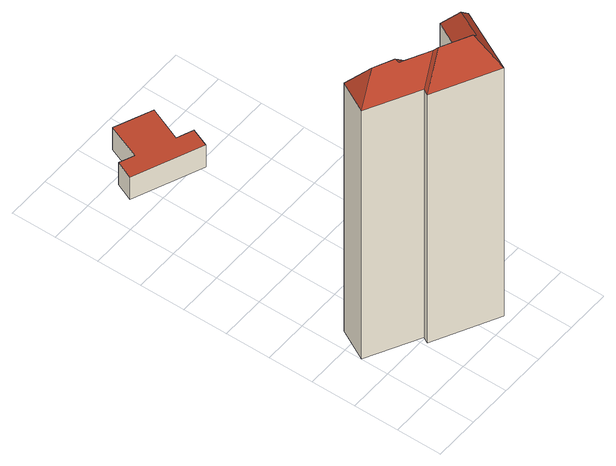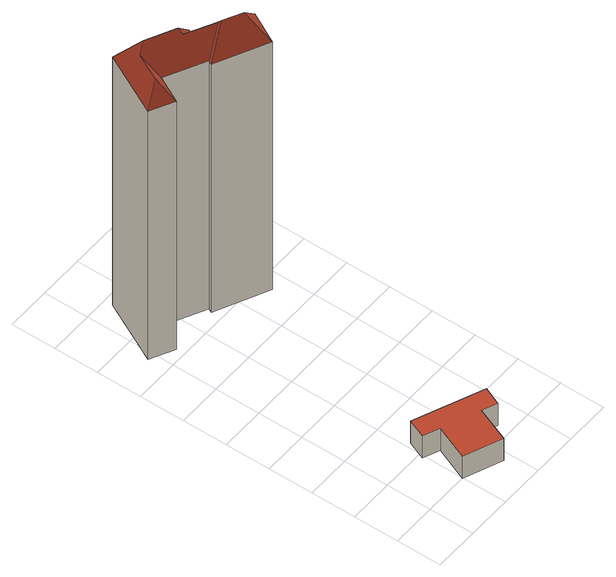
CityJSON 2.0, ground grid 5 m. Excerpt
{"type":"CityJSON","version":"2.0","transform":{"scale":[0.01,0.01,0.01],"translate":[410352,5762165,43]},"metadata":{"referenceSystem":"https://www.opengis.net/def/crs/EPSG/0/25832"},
"CityObjects":{
"building1":{"type":"Building","attributes":{"Gemeindeschluessel":"05515000","Geometrietyp2DReferenz":"3000","function":"31001_1310","roofType":"5000","measuredHeight":37.5},"address":[{"country":"Germany","locality":"Münster","thoroughfareNumber":"109","thoroughfareName":"Hoove"}],"geometry":[{"type":"Solid","lod":"2","boundaries":[[[[0,1,2,3]],[[4,5,1,0]],[[6,7,5,4]],[[8,9,7,6]],[[10,11,9,8]],[[12,13,11,10]],[[14,15,13,12]],[[16,17,15,14]],[[18,19,17,16]],[[3,2,19,18]],[[20,21,22,18,16,23]],[[23,16,14,24]],[[24,14,12,25]],[[26,25,12,10,27]],[[10,8,27]],[[27,8,6,26]],[[23,24,25,26,6,4,20]],[[20,4,0,21]],[[21,0,3,22]],[[3,18,22]],[[1,5,7,9,11,13,15,17,19,2]]]],"semantics":{"surfaces":[{"type":"WallSurface"},{"type":"RoofSurface"},{"type":"GroundSurface"}],"values":[[0,0,0,0,0,0,0,0,0,0,1,1,1,1,1,1,1,1,1,1,2]]}}]},
"building2":{"type":"Building","attributes":{"Gemeindeschluessel":"05515000","Geometrietyp2DReferenz":"3000","function":"31001_1310","roofType":"1000","measuredHeight":3.04},"geometry":[{"type":"Solid","lod":"2","boundaries":[[[[28,29,30,31]],[[32,33,29,28]],[[34,35,33,32]],[[36,37,35,34]],[[38,39,37,36]],[[40,41,39,38]],[[42,43,41,40]],[[31,30,43,42]],[[40,38,36,34,32,28,31,42]],[[29,33,35,37,39,41,43,30]]]],"semantics":{"surfaces":[{"type":"WallSurface"},{"type":"RoofSurface"},{"type":"GroundSurface"}],"values":[[0,0,0,0,0,0,0,0,1,2]]}}]}
},
"vertices":[
[759,877,3441],[759,877,31],[190,1153,31],[190,1153,3441],[736,833,3441],[736,833,31],[1176,609,3441],[1176,609,31],[1325,901,3441],[1325,901,31],[1587,768,3441],[1587,768,31],[1242,91,3441],[1242,91,31],[540,447,3441],[540,447,31],[576,517,3441],[576,517,31],[8,812,3441],[8,812,31],[499,756,3718],[489,787,3754],[274,895,3749],[814,594,3720],[831,542,3781],[1147,381,3781],[1241,412,3672],[1389,704,3672],
[332,3899,407],[332,3899,103],[249,3699,103],[249,3699,407],[496,3831,407],[496,3831,103],[651,4208,407],[651,4208,103],[1061,4037,407],[1061,4037,103],[904,3662,407],[904,3662,103],[1082,3587,407],[1082,3587,103],[999,3386,407],[999,3386,103]
]}
